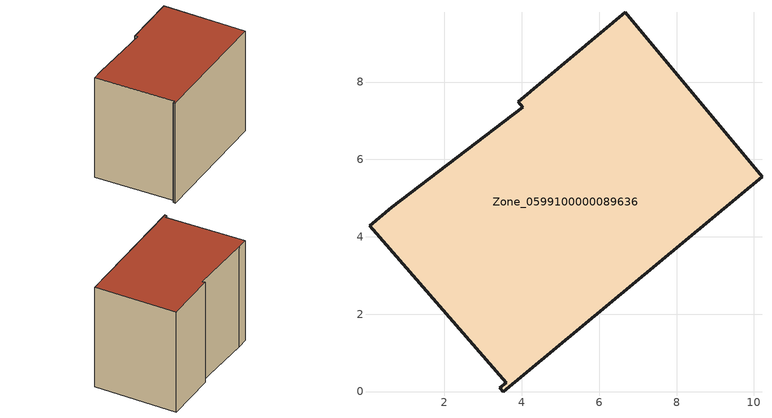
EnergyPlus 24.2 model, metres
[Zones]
Zone_0599100000089636
 floor ground (C_G): 0.64,4.77 4.02,7.35 3.91,7.49 6.67,9.8 10.21,5.55 3.52,0 3.44,0.1 3.6,0.23 0.06,4.28 z0
 wall outside (C_F): 10.21,5.55 6.67,9.8 3.91,7.49 4.02,7.35 0.64,4.77 0.06,4.28 3.6,0.23 3.44,0.1 3.52,0 10.21,5.55 z0:7.17
 roof outside (C_R): 4.02,7.35 0.64,4.77 0.06,4.28 3.6,0.23 3.44,0.1 3.52,0 10.21,5.55 6.67,9.8 3.91,7.49 z7.17
[BUILDING]
Pand.0599100000089636: North Axis=0; Terrain=City; Loads Convergence Tolerance Value=0.04; Temperature Convergence Tolerance Value=0.4; Solar Distribution=FullExterior; Maximum Number of Warmup Days=25; Minimum Number of Warmup Days=1
[Site:Location]
Rotterdam.The.Hague.AP_ZH_NLD Design_Conditions: Latitude=51.96; Longitude=4.45; Time Zone=1; Elevation=-4.5
[SITE:GROUNDTEMPERATURE:BUILDINGSURFACE]
18, 18, 18, 18, 18, 18, 18, 18, 18, 18, 18, 18
[MATERIAL] Thermal Absorptance=0.9; Solar Absorptance=0.7; Visible Absorptance=0.7
Name | Roughness | Thickness | Conductivity | Density | Specific Heat
G.TC.1946 | MediumSmooth | 0.15 | 1 | 540 | 1210
F.TC.1946 | Rough | 0.3 | 0.857143 | 1920 | 840
R.TC.1946 | MediumRough | 0.2 | 0.909091 | 1500 | 1000
[CONSTRUCTION]
C_G: G.TC.1946
C_F: F.TC.1946
C_R: R.TC.1946
[ZONE]
Zone_0599100000089636: Type=1; Multiplier=1; Ceiling Height=Autocalculate; Volume=Autocalculate; Floor Area=autocalculate; Part of Total Floor Area=Yes
[ZONEINFILTRATION:DESIGNFLOWRATE]
Infil_Zone_0599100000089636: Zone or ZoneList or Space or SpaceList=Zone_0599100000089636; Schedule=AlwaysOn; Design Flow Rate Calculation Method=Flow/Area; Flow Rate per Floor Area=0.003; Constant Term Coefficient=1; Temperature Term Coefficient=0; Velocity Term Coefficient=0; Velocity Squared Term Coefficient=0
[HVACTEMPLATE:ZONE:IDEALLOADSAIRSYSTEM]
Zone_0599100000089636: Maximum Heating Supply Air Temperature=50; Minimum Cooling Supply Air Temperature=13; Maximum Heating Supply Air Humidity Ratio=0.0156; Minimum Cooling Supply Air Humidity Ratio=0.0077; Heating Limit=NoLimit; Cooling Limit=NoLimit; Dehumidification Control Type=ConstantSensibleHeatRatio; Cooling Sensible Heat Ratio=0.7; Dehumidification Setpoint=60; Humidification Control Type=None; Humidification Setpoint=30; Outdoor Air Method=None; Outdoor Air Flow Rate per Person=0.00944; Outdoor Air Flow Rate per Zone Floor Area=0; Outdoor Air Flow Rate per Zone=0; Demand Controlled Ventilation Type=None; Outdoor Air Economizer Type=NoEconomizer; Heat Recovery Type=None; Sensible Heat Recovery Effectiveness=0.7; Latent Heat Recovery Effectiveness=0.65
[ZONECONTROL:THERMOSTAT]
ThermostatControl_Zone_0599100000089636: Zone or ZoneList=Zone_0599100000089636; Control Type Schedule=DualSetpointControlType; Control 1=Thermostat_Zone_0599100000089636; Temperature Difference Between Cutout And Setpoint=0
[THERMOSTATSETPOINT:DUALSETPOINT]
Thermostat_Zone_0599100000089636: Heating Setpoint Temperature Schedule=HeatingSetpoint_Zone_0599100000089636; Cooling Setpoint Temperature Schedule=CoolingSetpoint_Zone_0599100000089636
[SCHEDULE:COMPACT]
HeatingSetpoint_Zone_0599100000089636: Through: 12/31, For: AllDays, Until: 24:00, 21
CoolingSetpoint_Zone_0599100000089636: Through: 12/31, For: AllDays, Until: 24:00, 24
DualSetpointControlType: Through: 12/31, For: AllDays, Until: 24:00, 4
AlwaysOn: Through: 12/31, For: AllDays, Until: 24:00, 1
